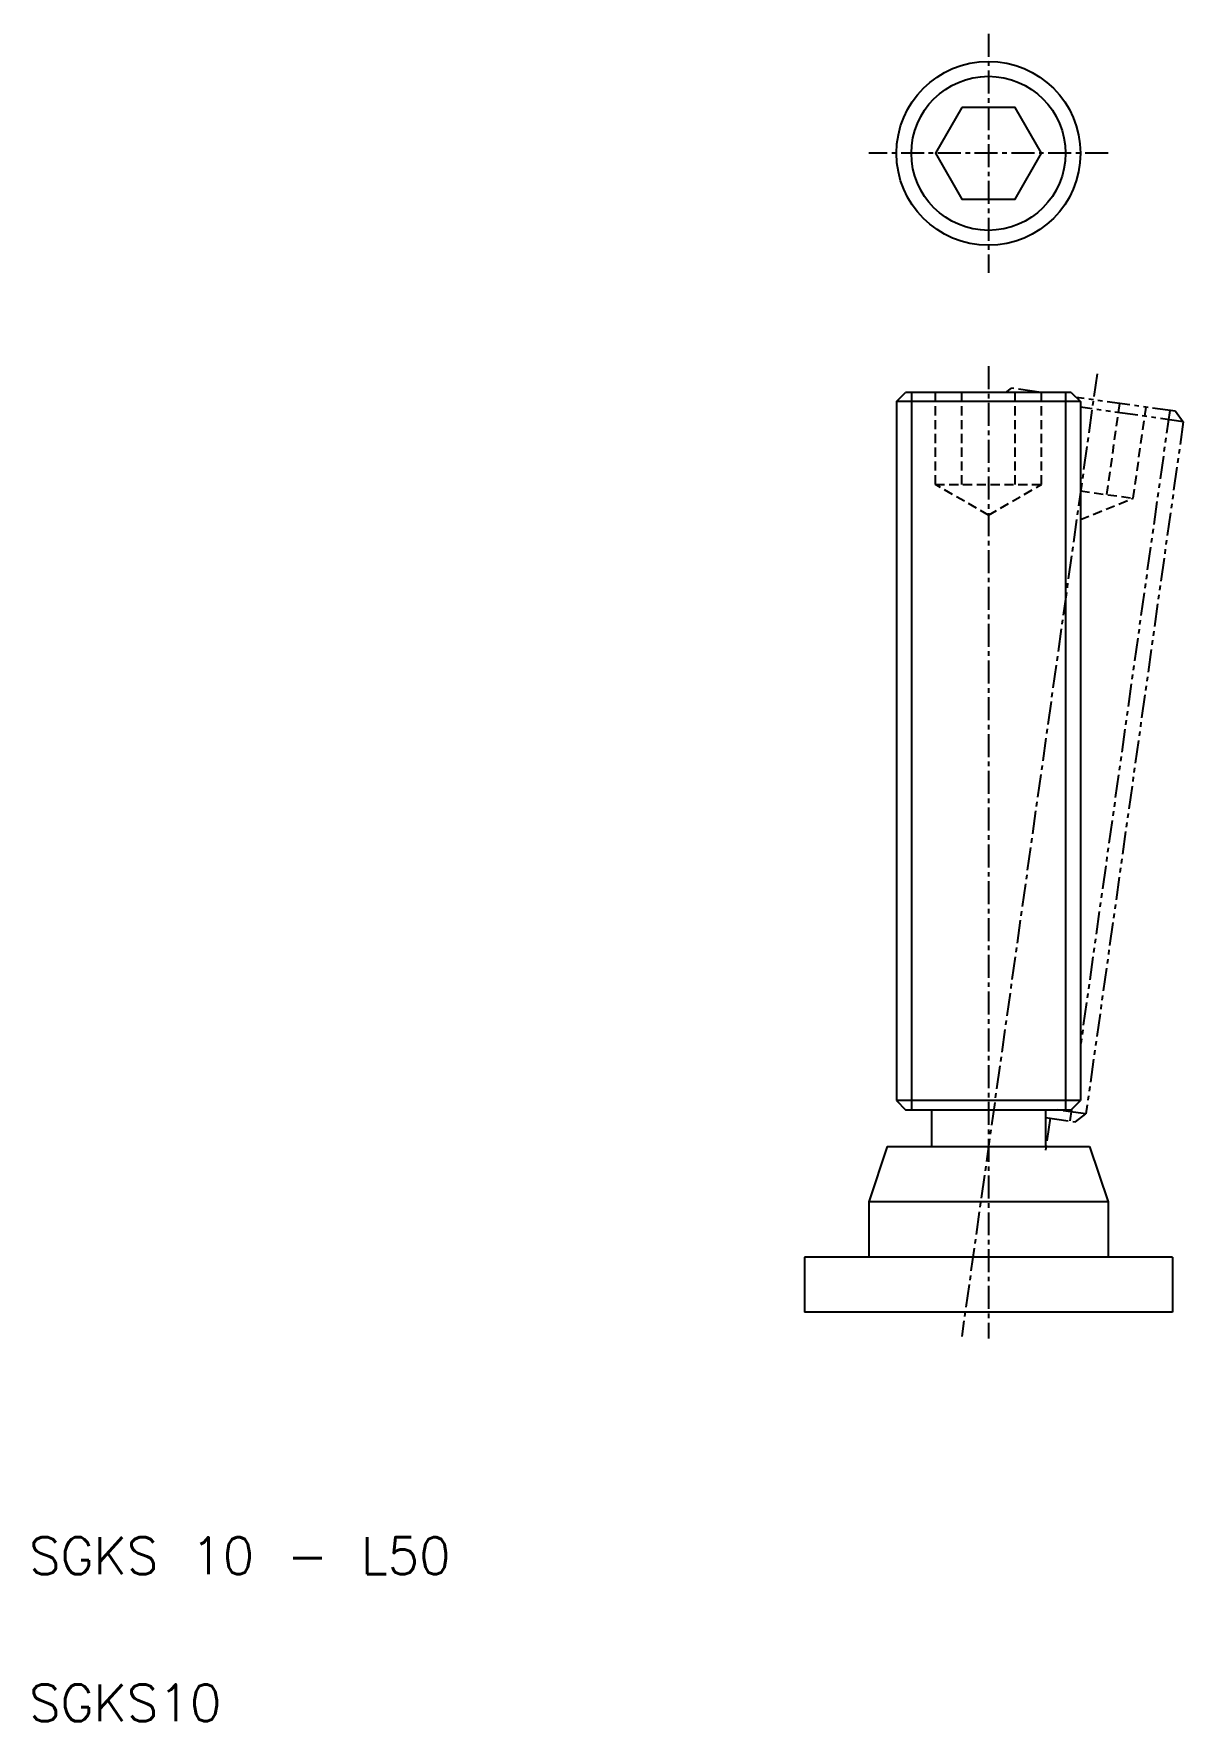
# Model space of a CAD drawing. Extents: x 10.3 to 72.7, y 10 to 101.7.
import ezdxf

# ---------------------------------------------------------------- set-up
doc = ezdxf.new("R2010")
doc.units = 0
for name, pattern in [('CENTER', [2, 1.25, -0.25, 0.25, -0.25]), ('DASHED', [0.75, 0.5, -0.25]), ('PHANTOM', [2.5, 1.25, -0.25, 0.25, -0.25, 0.25, -0.25])]:
    doc.linetypes.add(name, pattern=pattern)
doc.layers.get('0').update_dxf_attribs({"linetype": 'CONTINUOUS'})
doc.layers.add('CENTER', color=1, linetype='CENTER')
doc.styles.get("Standard").update_dxf_attribs({"font": 'txt.shx', "bigfont": 'bigfont.shx'})

msp = doc.modelspace()

# ---------------------------------------------------------------- linework, layer by layer
at = {"color": 7, "linetype": 'CONTINUOUS'}
for p, q in [((57.151, 81.737), (57.651, 82.237)), ((57.151, 81.737), (57.151, 43.737)), ((67.151, 81.737), (57.151, 81.737)), ((66.651, 82.237), (57.651, 82.237)), ((66.651, 82.237), (67.151, 81.737)), ((67.151, 81.737), (67.151, 43.737)), ((67.151, 43.737), (57.151, 43.737)), ((57.151, 43.737), (57.651, 43.237)), ((57.651, 43.237), (66.651, 43.237)), ((59.051, 43.237), (59.051, 41.237)), ((65.251, 43.237), (65.251, 41.237)), ((66.651, 43.237), (67.151, 43.737)), ((56.651, 41.237), (55.651, 38.237)), ((56.651, 41.237), (67.651, 41.237)), ((67.651, 41.237), (68.651, 38.237)), ((68.651, 38.237), (55.651, 38.237)), ((55.651, 38.237), (55.651, 35.237)), ((68.651, 38.237), (68.651, 35.237)), ((68.651, 35.237), (52.151, 35.237)), ((52.151, 35.237), (52.151, 32.237)), ((72.151, 35.237), (68.651, 35.237)), ((72.151, 35.237), (72.151, 32.237)), ((72.151, 32.237), (52.151, 32.237))]:
    msp.add_line(p, q, dxfattribs=at)
at = {"color": 3, "linetype": 'CONTINUOUS'}
for p, q in [((57.963, 82.237), (57.963, 43.237)), ((66.339, 82.237), (66.339, 43.237))]:
    msp.add_line(p, q, dxfattribs=at)
at = {"color": 3, "linetype": 'DASHED'}
for p, q in [((59.265, 77.237), (59.265, 82.237)), ((60.708, 77.237), (60.708, 82.237)), ((63.595, 77.237), (63.595, 82.237)), ((65.038, 77.237), (65.038, 82.237)), ((68.591, 76.686), (69.287, 81.637)), ((70.02, 76.485), (70.716, 81.436)), ((59.265, 77.237), (65.038, 77.237)), ((62.151, 75.571), (59.265, 77.237)), ((62.151, 75.571), (65.038, 77.237)), ((67.151, 76.888), (70.02, 76.485)), ((67.151, 75.326), (70.02, 76.485))]:
    msp.add_line(p, q, dxfattribs=at)
at = {"color": 3, "linetype": 'PHANTOM'}
for p, q in [((63.1, 82.237), (63.401, 82.464)), ((65.018, 82.237), (63.401, 82.464)), ((72.314, 81.212), (66.918, 81.97)), ((72.739, 80.647), (67.151, 81.433)), ((72.005, 81.255), (67.151, 46.722)), ((72.314, 81.212), (72.739, 80.647)), ((72.739, 80.647), (67.451, 43.017)), ((67.451, 43.017), (65.884, 43.237)), ((66.663, 43.249), (66.577, 42.635)), ((65.5, 42.786), (65.221, 40.806)), ((65.251, 42.821), (66.886, 42.591)), ((66.886, 42.591), (67.451, 43.017))]:
    msp.add_line(p, q, dxfattribs=at)
at = {"color": 7, "linetype": 'CONTINUOUS'}
msp.add_lwpolyline([(60.708, 97.737), (59.265, 95.237), (60.708, 92.737), (63.595, 92.737), (65.038, 95.237), (63.595, 97.737)], close=True, dxfattribs=at)
msp.add_circle((62.151, 95.237), 5, dxfattribs=at)
at = {"color": 3, "linetype": 'CONTINUOUS'}
msp.add_circle((62.151, 95.237), 4.188, dxfattribs=at)
at = {"layer": 'CENTER', "color": 1, "linetype": 'CENTER'}
for p, q in [((62.151, 101.737), (62.151, 88.737)), ((68.651, 95.237), (55.651, 95.237)), ((62.151, 83.666), (62.151, 30.809)), ((68.056, 83.253), (60.7, 30.91))]:
    msp.add_line(p, q, dxfattribs=at)

# ---------------------------------------------------------------- texts
at = {"color": 7, "linetype": 'CONTINUOUS'}
for s, p in [('SGKS 10 - L50', (10, 18)), ('SGKS10', (10, 10))]:
    msp.add_text(s, height=2, dxfattribs=at).set_placement(p)

doc.saveas('drawing.dxf')
